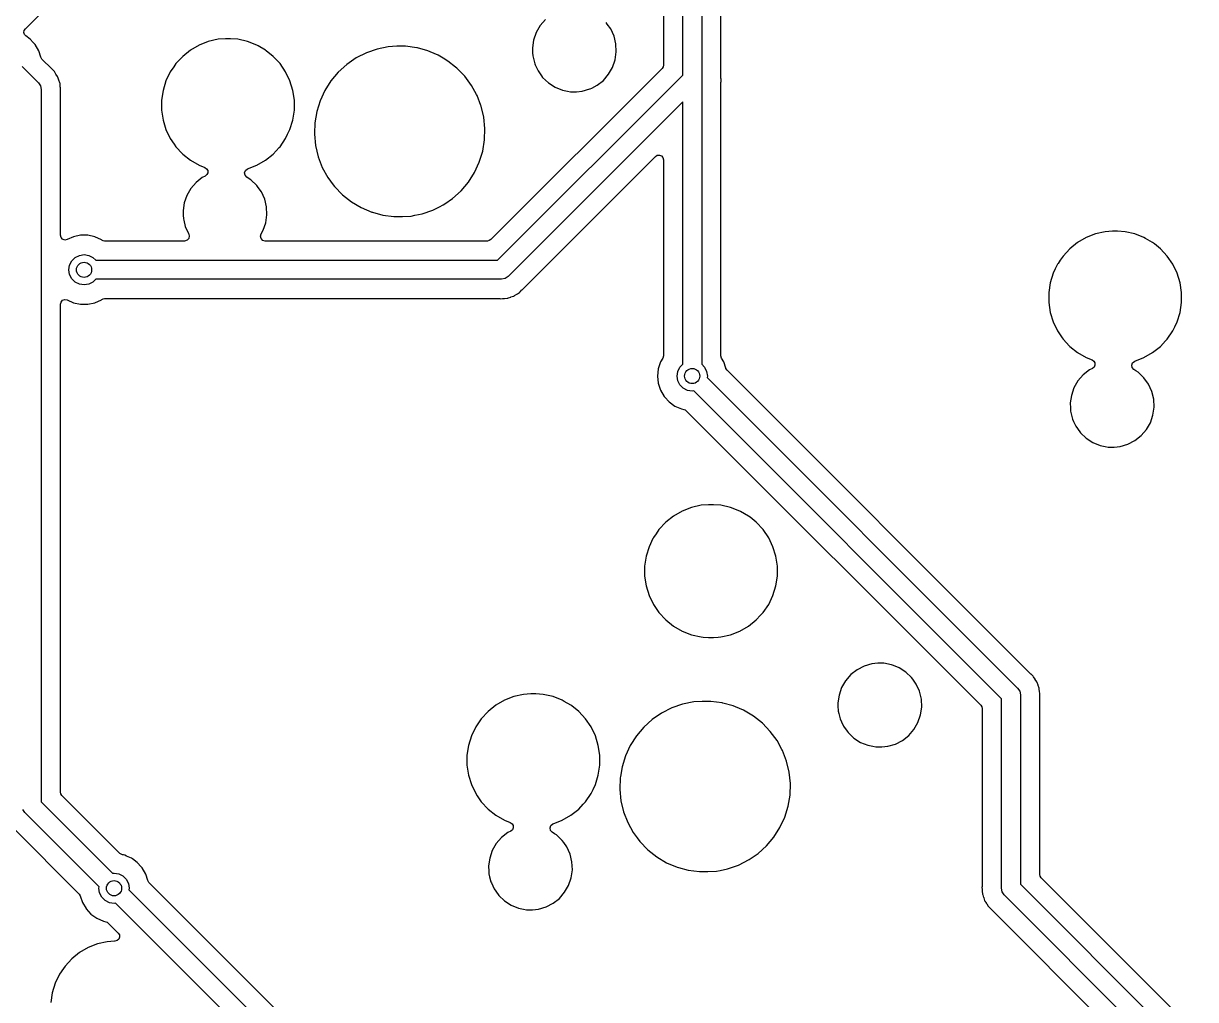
# Model space of a CAD drawing. Extents: x 15 to 269, y -160 to -43.
# Drawn here: x 173.04 to 203.94, y -95.11 to -69.39 of the extents above; entities that cross this region are included whole.
import ezdxf

# ---------------------------------------------------------------- set-up
doc = ezdxf.new("R2010")
doc.units = 0
doc.layers.add('BLACK', color=7, linetype='CONTINUOUS')

msp = doc.modelspace()

# ---------------------------------------------------------------- linework, layer by layer
at = {"layer": 'BLACK', "linetype": 'CONTINUOUS'}
for p, q in [((190.92, -61.44), (190.92, -70.85)), ((190.42, -70.7464), (190.42, -61.5436)), ((191.428, -70.8371), (191.428, -61.5043)), ((189.911, -61.8055), (189.911, -70.4845)), ((173.092, -69.5297), (175.934, -66.687)), ((186.662, -69.4446), (186.557, -69.6268)), ((186.8, -69.2856), (186.662, -69.4446)), ((188.432, -69.4084), (188.399, -69.3618)), ((188.521, -69.5332), (188.432, -69.4084)), ((173.056, -69.6271), (173.063, -69.5744)), ((173.071, -69.6779), (173.056, -69.6271)), ((173.063, -69.5744), (173.092, -69.5297)), ((173.106, -69.7177), (173.071, -69.6779)), ((173.221, -69.8011), (173.106, -69.7177)), ((173.302, -69.8906), (173.221, -69.8011)), ((178.171, -69.8056), (177.915, -69.864)), ((178.367, -69.7909), (178.171, -69.8056)), ((178.498, -69.7909), (178.367, -69.7909)), ((178.367, -69.7909), (178.367, -69.7909)), ((178.694, -69.8056), (178.498, -69.7909)), ((178.498, -69.7909), (178.498, -69.7909)), ((178.95, -69.864), (178.694, -69.8056)), ((186.557, -69.6268), (186.488, -69.8255)), ((188.609, -69.7245), (188.521, -69.5332)), ((188.521, -69.5332), (188.521, -69.5332)), ((188.521, -69.5332), (188.521, -69.5332)), ((188.658, -69.9289), (188.609, -69.7245)), ((173.349, -69.9431), (173.302, -69.8906)), ((173.445, -70.1084), (173.349, -69.9431)), ((173.5, -70.2777), (173.445, -70.1084)), ((177.444, -70.0911), (177.239, -70.2546)), ((177.671, -69.9599), (177.444, -70.0911)), ((177.915, -69.864), (177.671, -69.9599)), ((179.194, -69.9599), (178.95, -69.864)), ((179.225, -69.9777), (179.194, -69.9599)), ((179.194, -69.9599), (179.194, -69.9599)), ((179.194, -69.9599), (179.194, -69.9599)), ((179.421, -70.0911), (179.225, -69.9777)), ((179.443, -70.1084), (179.421, -70.0911)), ((179.627, -70.2546), (179.443, -70.1084)), ((182.365, -70.0638), (182.081, -70.1624)), ((182.659, -70.0039), (182.365, -70.0638)), ((182.884, -69.9889), (182.659, -70.0039)), ((183.109, -69.9889), (182.884, -69.9889)), ((182.884, -69.9889), (182.884, -69.9889)), ((183.407, -70.0289), (183.109, -69.9889)), ((183.425, -70.0337), (183.407, -70.0289)), ((183.407, -70.0289), (183.407, -70.0289)), ((183.407, -70.0289), (183.407, -70.0289)), ((183.697, -70.1083), (183.425, -70.0337)), ((183.763, -70.1362), (183.697, -70.1083)), ((186.459, -70.0289), (186.458, -70.0337)), ((186.458, -70.0337), (186.464, -70.1583)), ((186.488, -69.8255), (186.459, -70.0289)), ((188.668, -70.139), (188.658, -69.9289)), ((173.53, -70.3271), (173.5, -70.2777)), ((173.786, -70.5835), (173.53, -70.3271)), ((177.239, -70.2546), (177.06, -70.447)), ((179.805, -70.447), (179.627, -70.2546)), ((179.627, -70.2546), (179.627, -70.2546)), ((179.627, -70.2546), (179.627, -70.2546)), ((181.813, -70.2979), (181.565, -70.4679)), ((182.081, -70.1624), (181.813, -70.2979)), ((183.974, -70.2256), (183.763, -70.1362)), ((184.103, -70.3021), (183.974, -70.2256)), ((184.232, -70.3788), (184.103, -70.3021)), ((184.431, -70.5358), (184.232, -70.3788)), ((186.464, -70.1583), (186.468, -70.2438)), ((186.468, -70.2438), (186.477, -70.28)), ((186.477, -70.28), (186.518, -70.4483)), ((188.569, -70.546), (188.638, -70.3472)), ((188.638, -70.3472), (188.668, -70.139)), ((173.004, -70.5201), (173.436, -70.9522)), ((173.789, -70.586), (173.786, -70.5835)), ((173.845, -70.6389), (173.789, -70.586)), ((173.857, -70.6543), (173.845, -70.6389)), ((173.898, -70.7198), (173.857, -70.6543)), ((173.9, -70.7229), (173.898, -70.7198)), ((173.942, -70.7872), (173.9, -70.7229)), ((176.912, -70.6637), (176.798, -70.9001)), ((177.002, -70.5319), (176.912, -70.6637)), ((177.06, -70.447), (177.002, -70.5319)), ((179.953, -70.6637), (179.805, -70.447)), ((179.805, -70.447), (179.805, -70.447)), ((179.805, -70.447), (179.805, -70.447)), ((180.067, -70.9001), (179.953, -70.6637)), ((181.342, -70.6695), (181.148, -70.899)), ((181.565, -70.4679), (181.342, -70.6695)), ((184.468, -70.565), (184.431, -70.5358)), ((184.677, -70.781), (184.468, -70.565)), ((189.875, -70.5721), (185.362, -75.0852)), ((185.536, -75.63), (190.42, -70.7464)), ((186.518, -70.4483), (186.533, -70.4823)), ((186.533, -70.4823), (186.605, -70.6396)), ((186.605, -70.6396), (186.696, -70.7674)), ((188.327, -70.8871), (188.464, -70.7282)), ((188.464, -70.7282), (188.569, -70.546)), ((189.902, -70.5319), (189.875, -70.5721)), ((189.911, -70.4845), (189.902, -70.5319)), ((173.436, -70.9522), (173.49, -71.0333)), ((173.49, -71.0333), (173.509, -71.129)), ((173.951, -70.8051), (173.942, -70.7872)), ((173.951, -70.8062), (173.951, -70.8051)), ((173.975, -70.8783), (173.951, -70.8062)), ((173.951, -70.8062), (173.951, -70.8062)), ((173.976, -70.8815), (173.975, -70.8783)), ((174.002, -70.9529), (173.976, -70.8815)), ((174.002, -70.954), (174.002, -70.9529)), ((174.002, -70.9529), (174.002, -70.9529)), ((174.007, -70.9734), (174.002, -70.954)), ((174.007, -70.9745), (174.007, -70.9734)), ((174.013, -71.0501), (174.007, -70.9745)), ((174.014, -71.0536), (174.013, -71.0501)), ((174.017, -71.0848), (174.014, -71.0536)), ((176.798, -70.9001), (176.721, -71.1508)), ((180.144, -71.1508), (180.067, -70.9001)), ((181.148, -70.899), (180.986, -71.1523)), ((184.855, -71.0229), (184.677, -70.781)), ((184.983, -71.257), (184.855, -71.0229)), ((186.696, -70.7674), (186.727, -70.8109)), ((186.727, -70.8109), (186.879, -70.9561)), ((186.879, -70.9561), (186.879, -70.9561)), ((186.879, -70.9561), (186.879, -70.9561)), ((186.879, -70.9561), (187.056, -71.0698)), ((188.022, -71.0891), (188.161, -71.0172)), ((188.161, -71.0172), (188.327, -70.8871)), ((190.92, -70.85), (190.92, -78.3713)), ((191.429, -70.8407), (191.428, -70.8371)), ((191.428, -70.9402), (191.431, -70.9177)), ((191.428, -71.7576), (191.428, -70.9402)), ((191.431, -70.9166), (191.429, -70.8407)), ((191.431, -70.9177), (191.431, -70.9166)), ((191.431, -70.9166), (191.431, -70.9166)), ((173.509, -71.129), (173.509, -71.129)), ((173.509, -71.129), (173.509, -73.92)), ((174.017, -71.0904), (174.017, -71.0848)), ((174.017, -71.0848), (174.017, -71.0848)), ((174.018, -71.1012), (174.017, -71.0904)), ((174.017, -71.1933), (174.019, -71.1753)), ((174.017, -74.9717), (174.017, -71.1933)), ((174.022, -71.1512), (174.018, -71.1012)), ((174.019, -71.1753), (174.02, -71.1695)), ((174.02, -71.1695), (174.022, -71.1512)), ((176.721, -71.1508), (176.682, -71.4103)), ((180.183, -71.4103), (180.144, -71.1508)), ((180.986, -71.1523), (180.86, -71.4248)), ((184.999, -71.2864), (184.983, -71.257)), ((185.101, -71.5506), (184.999, -71.2864)), ((187.056, -71.0698), (187.056, -71.0698)), ((187.056, -71.0698), (187.251, -71.148)), ((187.251, -71.148), (187.38, -71.1728)), ((187.38, -71.1728), (187.458, -71.1878)), ((187.458, -71.1878), (187.458, -71.1878)), ((187.458, -71.1878), (187.616, -71.1878)), ((187.616, -71.1878), (187.772, -71.1728)), ((187.616, -71.1878), (187.616, -71.1878)), ((187.772, -71.1728), (187.974, -71.1135)), ((187.974, -71.1135), (187.979, -71.1111)), ((187.979, -71.1111), (188.022, -71.0891)), ((176.682, -71.4103), (176.682, -71.6726)), ((176.682, -71.6726), (176.721, -71.9321)), ((180.144, -71.9321), (180.183, -71.6726)), ((180.183, -71.6726), (180.183, -71.4103)), ((180.86, -71.4248), (180.771, -71.7118)), ((185.107, -71.5668), (185.101, -71.5506)), ((185.177, -71.8591), (185.107, -71.5668)), ((190.42, -71.4536), (185.817, -76.0568)), ((190.42, -78.3713), (190.42, -71.4536)), ((176.721, -71.9321), (176.798, -72.1828)), ((180.067, -72.1828), (180.144, -71.9321)), ((180.771, -71.7118), (180.721, -72.0081)), ((185.207, -72.1581), (185.177, -71.8591)), ((191.428, -76.7433), (191.428, -71.7576)), ((176.798, -72.1828), (176.912, -72.4191)), ((180.006, -72.3085), (180.067, -72.1828)), ((180.712, -72.2678), (180.711, -72.3085)), ((180.72, -72.0224), (180.712, -72.2678)), ((180.721, -72.0081), (180.72, -72.0224)), ((185.197, -72.4584), (185.207, -72.1581)), ((176.912, -72.4191), (177.012, -72.5654)), ((177.012, -72.5654), (177.06, -72.6359)), ((179.805, -72.6359), (179.953, -72.4191)), ((179.953, -72.4191), (180.006, -72.3085)), ((180.711, -72.3085), (180.741, -72.6074)), ((185.147, -72.7548), (185.197, -72.4584)), ((177.06, -72.6359), (177.237, -72.8261)), ((177.237, -72.8261), (177.239, -72.8282)), ((177.239, -72.8282), (177.444, -72.9918)), ((179.421, -72.9918), (179.627, -72.8282)), ((179.627, -72.8282), (179.782, -72.6611)), ((179.782, -72.6611), (179.805, -72.6359)), ((179.805, -72.6359), (179.805, -72.6359)), ((179.805, -72.6359), (179.805, -72.6359)), ((180.741, -72.6074), (180.811, -72.8997)), ((180.811, -72.8997), (180.919, -73.1801)), ((185.058, -73.0417), (185.147, -72.7548)), ((186.185, -76.4073), (189.7, -72.8929)), ((189.7, -72.8929), (189.749, -72.8626)), ((189.749, -72.8626), (189.807, -72.8581)), ((189.807, -72.8581), (189.86, -72.8802)), ((189.86, -72.8802), (189.898, -72.9242)), ((177.444, -72.9918), (177.671, -73.123)), ((177.671, -73.123), (177.824, -73.1831)), ((177.824, -73.1831), (177.87, -73.2151)), ((177.87, -73.2151), (177.898, -73.2643)), ((178.896, -73.2598), (178.949, -73.2191)), ((178.949, -73.2191), (178.95, -73.2189)), ((178.95, -73.2189), (179.194, -73.123)), ((178.95, -73.2189), (178.95, -73.2189)), ((179.194, -73.123), (179.421, -72.9918)), ((180.919, -73.1801), (181.063, -73.4437)), ((184.932, -73.3143), (185.058, -73.0417)), ((189.898, -72.9242), (189.911, -72.9805)), ((189.911, -72.9805), (189.911, -78.1435)), ((177.757, -73.4494), (177.591, -73.5794)), ((177.836, -73.4088), (177.757, -73.4494)), ((177.879, -73.3723), (177.836, -73.4088)), ((177.901, -73.3205), (177.879, -73.3723)), ((177.898, -73.2643), (177.901, -73.3205)), ((178.871, -73.3224), (178.896, -73.2598)), ((178.883, -73.3886), (178.871, -73.3224)), ((178.927, -73.4389), (178.883, -73.3886)), ((178.991, -73.4794), (178.927, -73.4389)), ((179.039, -73.5105), (178.991, -73.4794)), ((179.191, -73.6556), (179.039, -73.5105)), ((181.063, -73.4437), (181.21, -73.6433)), ((184.77, -73.5676), (184.932, -73.3143)), ((177.454, -73.7384), (177.349, -73.9206)), ((177.591, -73.5794), (177.454, -73.7384)), ((179.231, -73.7121), (179.191, -73.6556)), ((179.313, -73.827), (179.231, -73.7121)), ((179.401, -74.0183), (179.313, -73.827)), ((179.313, -73.827), (179.313, -73.827)), ((179.313, -73.827), (179.313, -73.827)), ((181.21, -73.6433), (181.241, -73.6856)), ((181.241, -73.6856), (181.45, -73.9016)), ((184.353, -73.9986), (184.576, -73.7971)), ((184.576, -73.7971), (184.77, -73.5676)), ((173.509, -73.92), (173.509, -89.9054)), ((177.28, -74.1193), (177.251, -74.3207)), ((177.349, -73.9206), (177.28, -74.1193)), ((179.45, -74.2227), (179.401, -74.0183)), ((181.45, -73.9016), (181.686, -74.0878)), ((181.686, -74.0878), (181.945, -74.2409)), ((184.105, -74.1687), (184.148, -74.1397)), ((184.148, -74.1397), (184.353, -73.9986)), ((177.251, -74.3207), (177.25, -74.3275)), ((177.25, -74.3275), (177.255, -74.4373)), ((177.255, -74.4373), (177.26, -74.5377)), ((179.43, -74.641), (179.46, -74.4328)), ((179.46, -74.4328), (179.45, -74.2227)), ((181.945, -74.2409), (182.221, -74.3582)), ((182.221, -74.3582), (182.221, -74.3582)), ((182.221, -74.3582), (182.221, -74.3583)), ((182.221, -74.3583), (182.246, -74.3651)), ((182.246, -74.3651), (182.511, -74.4376)), ((182.511, -74.4376), (182.809, -74.4777)), ((183.259, -74.4626), (183.357, -74.4426)), ((183.357, -74.4426), (183.553, -74.4028)), ((183.553, -74.4028), (183.837, -74.3042)), ((183.837, -74.3042), (184.01, -74.2169)), ((184.01, -74.2169), (184.105, -74.1687)), ((177.26, -74.5377), (177.269, -74.5755)), ((177.269, -74.5755), (177.309, -74.7421)), ((177.309, -74.7421), (177.392, -74.9226)), ((179.361, -74.8398), (179.43, -74.641)), ((182.809, -74.4777), (183.034, -74.4777)), ((183.034, -74.4777), (183.259, -74.4626)), ((183.034, -74.4777), (183.034, -74.4777)), ((174.033, -75.0309), (174.017, -74.9717)), ((174.074, -75.0757), (174.033, -75.0309)), ((174.358, -75.0112), (174.192, -75.085)), ((174.545, -74.9715), (174.358, -75.0112)), ((174.735, -74.9715), (174.545, -74.9715)), ((174.545, -74.9715), (174.545, -74.9715)), ((174.922, -75.0112), (174.735, -74.9715)), ((174.735, -74.9715), (174.735, -74.9715)), ((175.097, -75.0889), (174.922, -75.0112)), ((177.4, -75.0543), (177.355, -75.1034)), ((177.392, -74.9226), (177.402, -74.9442)), ((177.402, -74.9442), (177.398, -74.9457)), ((177.398, -74.9457), (177.414, -74.9887)), ((177.414, -74.9887), (177.4, -75.0543)), ((179.29, -74.9975), (179.306, -74.9355)), ((179.306, -75.0595), (179.29, -74.9975)), ((179.306, -74.9355), (179.361, -74.8398)), ((179.352, -75.1049), (179.306, -75.0595)), ((179.361, -74.8398), (179.361, -74.8398)), ((179.361, -74.8398), (179.361, -74.8398)), ((201.055, -75.0305), (200.828, -75.1617)), ((201.299, -74.9347), (201.055, -75.0305)), ((201.555, -74.8763), (201.299, -74.9347)), ((201.751, -74.8616), (201.555, -74.8763)), ((201.882, -74.8616), (201.751, -74.8616)), ((201.751, -74.8616), (201.751, -74.8616)), ((202.078, -74.8763), (201.882, -74.8616)), ((201.882, -74.8616), (201.882, -74.8616)), ((202.334, -74.9347), (202.078, -74.8763)), ((202.578, -75.0305), (202.334, -74.9347)), ((202.614, -75.0515), (202.578, -75.0305)), ((202.578, -75.0305), (202.578, -75.0305)), ((202.578, -75.0305), (202.578, -75.0305)), ((202.805, -75.1617), (202.614, -75.0515)), ((174.132, -75.0954), (174.074, -75.0757)), ((174.192, -75.085), (174.132, -75.0954)), ((175.109, -75.0978), (175.097, -75.0889)), ((175.144, -75.1154), (175.109, -75.0978)), ((175.182, -75.1215), (175.144, -75.1154)), ((177.29, -75.1215), (175.182, -75.1215)), ((177.355, -75.1034), (177.29, -75.1215)), ((179.414, -75.1215), (179.352, -75.1049)), ((185.274, -75.1215), (179.414, -75.1215)), ((185.322, -75.1121), (185.274, -75.1215)), ((185.362, -75.0852), (185.322, -75.1121)), ((200.622, -75.3253), (200.444, -75.5176)), ((200.828, -75.1617), (200.622, -75.3253)), ((202.851, -75.1986), (202.805, -75.1617)), ((203.01, -75.3253), (202.851, -75.1986)), ((203.189, -75.5176), (203.01, -75.3253)), ((203.01, -75.3253), (203.01, -75.3253)), ((203.01, -75.3253), (203.01, -75.3253)), ((174.26, -75.7564), (174.316, -75.6449)), ((174.316, -75.6449), (174.405, -75.5564)), ((174.405, -75.5564), (174.516, -75.4996)), ((174.516, -75.4996), (174.64, -75.48)), ((174.64, -75.48), (174.764, -75.4996)), ((174.764, -75.4996), (174.875, -75.5564)), ((174.875, -75.5564), (174.949, -75.63)), ((174.949, -75.63), (185.536, -75.63)), ((200.368, -75.6296), (200.313, -75.7102)), ((200.444, -75.5176), (200.368, -75.6296)), ((203.337, -75.7344), (203.189, -75.5176)), ((203.189, -75.5176), (203.189, -75.5176)), ((203.189, -75.5176), (203.189, -75.5176)), ((174.24, -75.88), (174.26, -75.7564)), ((174.26, -76.0036), (174.24, -75.88)), ((200.182, -75.9708), (200.105, -76.2215)), ((200.24, -75.8512), (200.182, -75.9708)), ((200.296, -75.7344), (200.24, -75.8512)), ((200.313, -75.7102), (200.296, -75.7344)), ((203.45, -75.9708), (203.337, -75.7344)), ((203.528, -76.2215), (203.45, -75.9708)), ((174.316, -76.1151), (174.26, -76.0036)), ((174.405, -76.2036), (174.316, -76.1151)), ((174.516, -76.2604), (174.405, -76.2036)), ((174.64, -76.28), (174.516, -76.2604)), ((174.764, -76.2604), (174.64, -76.28)), ((174.875, -76.2036), (174.764, -76.2604)), ((174.949, -76.13), (174.875, -76.2036)), ((185.64, -76.13), (174.949, -76.13)), ((185.736, -76.111), (185.64, -76.13)), ((185.817, -76.0568), (185.736, -76.111)), ((200.105, -76.2215), (200.066, -76.4809)), ((203.567, -76.4809), (203.528, -76.2215)), ((185.816, -76.6231), (185.887, -76.5971)), ((185.887, -76.5971), (185.891, -76.596)), ((185.891, -76.596), (185.963, -76.5721)), ((185.963, -76.5721), (185.964, -76.5717)), ((185.963, -76.5721), (185.963, -76.5721)), ((185.964, -76.5717), (185.982, -76.5631)), ((185.982, -76.5631), (185.989, -76.5586)), ((185.989, -76.5586), (186.046, -76.5208)), ((186.046, -76.5208), (186.049, -76.5188)), ((186.049, -76.5188), (186.062, -76.5107)), ((186.062, -76.5107), (186.114, -76.479)), ((186.114, -76.479), (186.115, -76.4784)), ((186.114, -76.479), (186.114, -76.479)), ((186.115, -76.4784), (186.13, -76.4659)), ((186.13, -76.4659), (186.131, -76.465)), ((186.131, -76.465), (186.183, -76.4098)), ((186.131, -76.465), (186.131, -76.465)), ((186.183, -76.4098), (186.185, -76.4073)), ((200.066, -76.4809), (200.066, -76.7433)), ((203.567, -76.7433), (203.567, -76.4809)), ((174.017, -76.7883), (174.033, -76.7291)), ((174.017, -83.9521), (174.017, -76.7883)), ((174.033, -76.7291), (174.074, -76.6843)), ((174.074, -76.6843), (174.132, -76.6646)), ((174.132, -76.6646), (174.192, -76.675)), ((174.192, -76.675), (174.358, -76.7488)), ((174.358, -76.7488), (174.545, -76.7885)), ((174.545, -76.7885), (174.545, -76.7885)), ((174.545, -76.7885), (174.735, -76.7885)), ((174.735, -76.7885), (174.922, -76.7488)), ((174.735, -76.7885), (174.735, -76.7885)), ((174.922, -76.7488), (175.097, -76.6711)), ((174.922, -76.7488), (174.922, -76.7488)), ((174.922, -76.7488), (174.922, -76.7488)), ((175.097, -76.6711), (175.106, -76.6646)), ((175.106, -76.6646), (175.109, -76.6622)), ((175.109, -76.6622), (175.144, -76.6446)), ((175.144, -76.6446), (175.182, -76.6385)), ((175.182, -76.6385), (185.576, -76.6385)), ((185.576, -76.6385), (185.594, -76.6398)), ((185.594, -76.6398), (185.597, -76.6403)), ((185.597, -76.6403), (185.618, -76.6433)), ((185.618, -76.6433), (185.668, -76.639)), ((185.668, -76.639), (185.679, -76.6385)), ((185.679, -76.6385), (185.684, -76.6385)), ((185.684, -76.6385), (185.715, -76.6349)), ((185.684, -76.6385), (185.684, -76.6385)), ((185.715, -76.6349), (185.719, -76.6345)), ((185.719, -76.6345), (185.794, -76.6279)), ((185.794, -76.6279), (185.796, -76.6278)), ((185.794, -76.6279), (185.794, -76.6279)), ((185.796, -76.6278), (185.815, -76.6235)), ((185.815, -76.6235), (185.816, -76.6231)), ((185.816, -76.6231), (185.816, -76.6231)), ((191.428, -78.1435), (191.428, -76.7433)), ((200.066, -76.7433), (200.105, -77.0027)), ((203.528, -77.0027), (203.567, -76.7433)), ((200.105, -77.0027), (200.182, -77.2534)), ((203.45, -77.2534), (203.528, -77.0027)), ((200.182, -77.2534), (200.296, -77.4898)), ((200.296, -77.4898), (200.418, -77.6691)), ((203.189, -77.7066), (203.337, -77.4898)), ((203.337, -77.4898), (203.39, -77.3791)), ((203.39, -77.3791), (203.45, -77.2534)), ((200.418, -77.6691), (200.444, -77.7066)), ((200.444, -77.7066), (200.615, -77.8908)), ((203.01, -77.8989), (203.149, -77.7494)), ((203.149, -77.7494), (203.189, -77.7066)), ((203.189, -77.7066), (203.189, -77.7066)), ((203.189, -77.7066), (203.189, -77.7066)), ((189.911, -78.1435), (189.895, -78.2055)), ((191.445, -78.2055), (191.428, -78.1435)), ((200.615, -77.8908), (200.622, -77.8989)), ((200.622, -77.8989), (200.828, -78.0625)), ((200.828, -78.0625), (201.055, -78.1937)), ((202.578, -78.1937), (202.805, -78.0625)), ((202.805, -78.0625), (203.01, -77.8989)), ((189.835, -78.3084), (189.776, -78.4901)), ((189.895, -78.2055), (189.835, -78.3084)), ((190.29, -78.5564), (190.346, -78.4449)), ((190.346, -78.4449), (190.42, -78.3713)), ((190.92, -78.3713), (190.994, -78.4449)), ((190.994, -78.4449), (191.05, -78.5564)), ((191.505, -78.3084), (191.445, -78.2055)), ((191.557, -78.469), (191.505, -78.3084)), ((191.56, -78.4777), (191.557, -78.469)), ((201.055, -78.1937), (201.208, -78.2538)), ((201.208, -78.2538), (201.254, -78.2857)), ((201.262, -78.4429), (201.219, -78.4794)), ((201.254, -78.2857), (201.282, -78.3349)), ((201.285, -78.3912), (201.262, -78.4429)), ((201.282, -78.3349), (201.285, -78.3912)), ((202.255, -78.393), (202.279, -78.3304)), ((202.267, -78.4592), (202.255, -78.393)), ((202.311, -78.5095), (202.267, -78.4592)), ((202.279, -78.3304), (202.333, -78.2898)), ((202.333, -78.2898), (202.334, -78.2895)), ((202.334, -78.2895), (202.578, -78.1937)), ((202.334, -78.2895), (202.334, -78.2895)), ((189.776, -78.4901), (189.756, -78.68)), ((189.756, -78.68), (189.776, -78.8699)), ((190.27, -78.68), (190.29, -78.5564)), ((190.29, -78.8036), (190.27, -78.68)), ((191.05, -78.5564), (191.07, -78.68)), ((191.07, -78.68), (191.064, -78.7201)), ((191.064, -78.7201), (199.247, -86.9032)), ((191.59, -78.5271), (191.56, -78.4777)), ((199.597, -86.5346), (191.59, -78.5271)), ((200.975, -78.6501), (200.838, -78.8091)), ((201.141, -78.5201), (200.975, -78.6501)), ((201.219, -78.4794), (201.141, -78.5201)), ((202.361, -78.5415), (202.311, -78.5095)), ((202.423, -78.5811), (202.361, -78.5415)), ((202.575, -78.7263), (202.423, -78.5811)), ((202.697, -78.8976), (202.575, -78.7263)), ((202.575, -78.7263), (202.575, -78.7263)), ((189.776, -78.8699), (189.835, -79.0516)), ((189.835, -79.0516), (189.931, -79.2169)), ((190.346, -78.9151), (190.29, -78.8036)), ((190.435, -79.0036), (190.346, -78.9151)), ((190.546, -79.0604), (190.435, -79.0036)), ((190.67, -79.08), (190.546, -79.0604)), ((190.71, -79.0736), (190.67, -79.08)), ((198.82, -87.1836), (190.71, -79.0736)), ((200.732, -78.9912), (200.664, -79.19)), ((200.838, -78.8091), (200.732, -78.9912)), ((202.784, -79.089), (202.697, -78.8976)), ((202.697, -78.8976), (202.697, -78.8976)), ((202.697, -78.8976), (202.697, -78.8976)), ((202.834, -79.2934), (202.784, -79.089)), ((189.931, -79.2169), (189.951, -79.2393)), ((189.951, -79.2393), (190.059, -79.3589)), ((190.059, -79.3589), (190.213, -79.4711)), ((200.635, -79.3893), (200.634, -79.3982)), ((200.634, -79.3982), (200.639, -79.5142)), ((200.664, -79.19), (200.635, -79.3893)), ((202.844, -79.5035), (202.834, -79.2934)), ((190.213, -79.4711), (190.388, -79.5488)), ((190.388, -79.5488), (190.451, -79.5623)), ((190.451, -79.5623), (190.485, -79.5746)), ((190.485, -79.5746), (190.513, -79.5959)), ((190.513, -79.5959), (198.275, -87.3579)), ((200.639, -79.5142), (200.644, -79.6083)), ((200.644, -79.6083), (200.653, -79.645)), ((200.653, -79.645), (200.693, -79.8127)), ((202.814, -79.7117), (202.844, -79.5035)), ((200.693, -79.8127), (200.724, -79.8791)), ((200.724, -79.8791), (200.781, -80.004)), ((200.781, -80.004), (200.883, -80.1482)), ((202.64, -80.0926), (202.745, -79.9105)), ((202.745, -79.9105), (202.814, -79.7117)), ((200.883, -80.1482), (200.903, -80.1754)), ((200.903, -80.1754), (201.055, -80.3205)), ((201.055, -80.3205), (201.055, -80.3205)), ((201.055, -80.3205), (201.055, -80.3205)), ((201.055, -80.3205), (201.232, -80.4343)), ((202.337, -80.3816), (202.502, -80.2516)), ((202.502, -80.2516), (202.64, -80.0926)), ((201.232, -80.4343), (201.232, -80.4343)), ((201.232, -80.4343), (201.427, -80.5124)), ((201.427, -80.5124), (201.556, -80.5373)), ((201.556, -80.5373), (201.634, -80.5522)), ((201.634, -80.5522), (201.634, -80.5522)), ((201.634, -80.5522), (201.791, -80.5522)), ((201.791, -80.5522), (201.948, -80.5373)), ((201.791, -80.5522), (201.791, -80.5522)), ((201.948, -80.5373), (202.15, -80.478)), ((202.15, -80.478), (202.337, -80.3816)), ((190.648, -82.1435), (190.403, -82.2394)), ((190.903, -82.0852), (190.648, -82.1435)), ((191.1, -82.0705), (190.903, -82.0852)), ((191.231, -82.0705), (191.1, -82.0705)), ((191.1, -82.0705), (191.1, -82.0705)), ((191.427, -82.0852), (191.231, -82.0705)), ((191.231, -82.0705), (191.231, -82.0705)), ((191.682, -82.1435), (191.427, -82.0852)), ((191.927, -82.2394), (191.682, -82.1435)), ((190.176, -82.3706), (189.971, -82.5342)), ((190.403, -82.2394), (190.176, -82.3706)), ((191.941, -82.2476), (191.927, -82.2394)), ((191.927, -82.2394), (191.927, -82.2394)), ((191.927, -82.2394), (191.927, -82.2394)), ((192.154, -82.3706), (191.941, -82.2476)), ((192.194, -82.4029), (192.154, -82.3706)), ((192.359, -82.5342), (192.194, -82.4029)), ((189.793, -82.7265), (189.717, -82.8377)), ((189.971, -82.5342), (189.793, -82.7265)), ((192.537, -82.7265), (192.359, -82.5342)), ((192.359, -82.5342), (192.359, -82.5342)), ((192.359, -82.5342), (192.359, -82.5342)), ((192.685, -82.9433), (192.537, -82.7265)), ((192.537, -82.7265), (192.537, -82.7265)), ((192.537, -82.7265), (192.537, -82.7265)), ((189.635, -82.964), (189.531, -83.1796)), ((189.645, -82.9433), (189.635, -82.964)), ((189.65, -82.9355), (189.645, -82.9433)), ((189.717, -82.8377), (189.65, -82.9355)), ((192.799, -83.1796), (192.685, -82.9433)), ((189.531, -83.1796), (189.454, -83.4303)), ((192.876, -83.4303), (192.799, -83.1796)), ((189.454, -83.4303), (189.415, -83.6898)), ((189.415, -83.6898), (189.415, -83.9521)), ((192.916, -83.6898), (192.876, -83.4303)), ((192.916, -83.9521), (192.916, -83.6898)), ((174.017, -88.9378), (174.017, -83.9521)), ((189.415, -83.9521), (189.454, -84.2116)), ((192.876, -84.2116), (192.916, -83.9521)), ((189.454, -84.2116), (189.531, -84.4623)), ((192.799, -84.4623), (192.876, -84.2116)), ((189.531, -84.4623), (189.645, -84.6987)), ((192.685, -84.6987), (192.799, -84.4623)), ((189.645, -84.6987), (189.756, -84.8618)), ((189.756, -84.8618), (189.793, -84.9154)), ((189.793, -84.9154), (189.971, -85.1078)), ((192.473, -84.985), (192.537, -84.9154)), ((192.537, -84.9154), (192.685, -84.6987)), ((192.537, -84.9154), (192.537, -84.9154)), ((192.537, -84.9154), (192.537, -84.9154)), ((189.971, -85.1078), (189.971, -85.1078)), ((189.971, -85.1078), (190.176, -85.2713)), ((192.154, -85.2713), (192.359, -85.1078)), ((192.359, -85.1078), (192.473, -84.985)), ((190.176, -85.2713), (190.403, -85.4025)), ((190.403, -85.4025), (190.648, -85.4984)), ((190.648, -85.4984), (190.903, -85.5568)), ((190.903, -85.5568), (190.959, -85.561)), ((190.959, -85.561), (191.1, -85.5715)), ((191.1, -85.5715), (191.1, -85.5715)), ((191.1, -85.5715), (191.231, -85.5715)), ((191.231, -85.5715), (191.353, -85.5623)), ((191.231, -85.5715), (191.231, -85.5715)), ((191.353, -85.5623), (191.427, -85.5568)), ((191.427, -85.5568), (191.682, -85.4984)), ((191.682, -85.4984), (191.927, -85.4025)), ((191.927, -85.4025), (192.154, -85.2713)), ((195.016, -86.4208), (194.85, -86.5508)), ((195.203, -86.3244), (195.016, -86.4208)), ((195.405, -86.2651), (195.203, -86.3244)), ((195.48, -86.2579), (195.405, -86.2651)), ((195.561, -86.2502), (195.48, -86.2579)), ((195.719, -86.2502), (195.561, -86.2502)), ((195.926, -86.29), (195.719, -86.2502)), ((195.719, -86.2502), (195.719, -86.2502)), ((195.975, -86.3095), (195.926, -86.29)), ((195.926, -86.29), (195.926, -86.29)), ((195.926, -86.29), (195.926, -86.29)), ((196.121, -86.3681), (195.975, -86.3095)), ((196.298, -86.4819), (196.121, -86.3681)), ((196.45, -86.627), (196.298, -86.4819)), ((196.298, -86.4819), (196.298, -86.4819)), ((196.298, -86.4819), (196.298, -86.4819)), ((194.713, -86.7098), (194.608, -86.8919)), ((194.85, -86.5508), (194.713, -86.7098)), ((196.483, -86.6736), (196.45, -86.627)), ((196.572, -86.7983), (196.483, -86.6736)), ((196.659, -86.9897), (196.572, -86.7983)), ((196.572, -86.7983), (196.572, -86.7983)), ((196.572, -86.7983), (196.572, -86.7983)), ((199.6, -86.5371), (199.597, -86.5346)), ((199.656, -86.5899), (199.6, -86.5371)), ((199.668, -86.6053), (199.656, -86.5899)), ((199.709, -86.6709), (199.668, -86.6053)), ((199.711, -86.6739), (199.709, -86.6709)), ((199.753, -86.7382), (199.711, -86.6739)), ((199.762, -86.7561), (199.753, -86.7382)), ((199.762, -86.7573), (199.762, -86.7561)), ((199.786, -86.8293), (199.762, -86.7573)), ((199.762, -86.7573), (199.762, -86.7573)), ((186.222, -87.0708), (185.966, -87.1292)), ((186.418, -87.0561), (186.222, -87.0708)), ((186.549, -87.0561), (186.418, -87.0561)), ((186.418, -87.0561), (186.418, -87.0561)), ((186.745, -87.0708), (186.549, -87.0561)), ((186.549, -87.0561), (186.549, -87.0561)), ((187.001, -87.1292), (186.745, -87.0708)), ((194.539, -87.0907), (194.509, -87.2941)), ((194.608, -86.8919), (194.539, -87.0907)), ((196.709, -87.1941), (196.659, -86.9897)), ((199.247, -86.9032), (199.301, -86.9843)), ((199.301, -86.9843), (199.32, -87.08)), ((199.32, -87.08), (199.32, -92.0764)), ((199.787, -86.8326), (199.786, -86.8293)), ((199.813, -86.9039), (199.787, -86.8326)), ((199.813, -86.905), (199.813, -86.9039)), ((199.813, -86.9039), (199.813, -86.9039)), ((199.818, -86.9244), (199.813, -86.905)), ((199.818, -86.9256), (199.818, -86.9244)), ((199.824, -87.0012), (199.818, -86.9256)), ((199.825, -87.0046), (199.824, -87.0012)), ((199.828, -87.0358), (199.825, -87.0046)), ((199.828, -87.0415), (199.828, -87.0358)), ((199.828, -87.0358), (199.828, -87.0358)), ((199.829, -87.0523), (199.828, -87.0415)), ((199.833, -87.1022), (199.829, -87.0523)), ((199.83, -87.1263), (199.831, -87.1194)), ((199.831, -87.1194), (199.833, -87.1022)), ((185.495, -87.3562), (185.289, -87.5198)), ((185.722, -87.225), (185.495, -87.3562)), ((185.966, -87.1292), (185.722, -87.225)), ((187.245, -87.225), (187.001, -87.1292)), ((187.295, -87.2541), (187.245, -87.225)), ((187.245, -87.225), (187.245, -87.225)), ((187.245, -87.225), (187.245, -87.225)), ((187.472, -87.3562), (187.295, -87.2541)), ((187.496, -87.3751), (187.472, -87.3562)), ((187.677, -87.5198), (187.496, -87.3751)), ((190.132, -87.4275), (189.864, -87.563)), ((190.416, -87.329), (190.132, -87.4275)), ((190.71, -87.2691), (190.416, -87.329)), ((190.935, -87.2541), (190.71, -87.2691)), ((191.16, -87.2541), (190.935, -87.2541)), ((190.935, -87.2541), (190.935, -87.2541)), ((191.458, -87.2941), (191.16, -87.2541)), ((191.475, -87.2989), (191.458, -87.2941)), ((191.458, -87.2941), (191.458, -87.2941)), ((191.458, -87.2941), (191.458, -87.2941)), ((191.748, -87.3735), (191.475, -87.2989)), ((191.815, -87.4018), (191.748, -87.3735)), ((192.024, -87.4908), (191.815, -87.4018)), ((194.509, -87.2941), (194.509, -87.2989)), ((194.509, -87.2989), (194.512, -87.3698)), ((194.512, -87.3698), (194.519, -87.509)), ((196.689, -87.6124), (196.719, -87.4042)), ((196.719, -87.4042), (196.709, -87.1941)), ((198.275, -87.3579), (198.302, -87.3981)), ((198.302, -87.3981), (198.311, -87.4455)), ((198.82, -92.18), (198.82, -87.1836)), ((199.828, -87.1443), (199.83, -87.1263)), ((199.828, -89.0228), (199.828, -87.1443)), ((185.111, -87.7121), (185.035, -87.8237)), ((185.289, -87.5198), (185.111, -87.7121)), ((187.856, -87.7121), (187.677, -87.5198)), ((187.677, -87.5198), (187.677, -87.5198)), ((187.677, -87.5198), (187.677, -87.5198)), ((188.004, -87.9289), (187.856, -87.7121)), ((187.856, -87.7121), (187.856, -87.7121)), ((187.856, -87.7121), (187.856, -87.7121)), ((189.616, -87.7331), (189.393, -87.9347)), ((189.864, -87.563), (189.616, -87.7331)), ((192.151, -87.5656), (192.024, -87.4908)), ((192.283, -87.6439), (192.151, -87.5656)), ((192.518, -87.8292), (192.283, -87.6439)), ((194.519, -87.509), (194.535, -87.5762)), ((194.535, -87.5762), (194.568, -87.7134)), ((194.568, -87.7134), (194.607, -87.797)), ((196.62, -87.8112), (196.689, -87.6124)), ((198.311, -87.4455), (198.311, -92.1157)), ((184.963, -87.9289), (184.849, -88.1653)), ((185.035, -87.8237), (184.963, -87.9289)), ((188.117, -88.1653), (188.004, -87.9289)), ((189.393, -87.9347), (189.199, -88.1641)), ((192.519, -87.8302), (192.518, -87.8292)), ((192.728, -88.0462), (192.519, -87.8302)), ((192.906, -88.2881), (192.728, -88.0462)), ((194.607, -87.797), (194.656, -87.9048)), ((194.656, -87.9048), (194.755, -88.0439)), ((194.755, -88.0439), (194.778, -88.0761)), ((196.377, -88.1523), (196.515, -87.9933)), ((196.515, -87.9933), (196.62, -87.8112)), ((184.849, -88.1653), (184.772, -88.416)), ((188.195, -88.416), (188.117, -88.1653)), ((189.199, -88.1641), (189.037, -88.4174)), ((193.036, -88.5255), (192.906, -88.2881)), ((194.778, -88.0761), (194.93, -88.2212)), ((194.93, -88.2212), (194.93, -88.2213)), ((194.93, -88.2213), (194.93, -88.2213)), ((194.93, -88.2213), (195.107, -88.335)), ((195.107, -88.335), (195.107, -88.335)), ((195.107, -88.335), (195.302, -88.4131)), ((196.025, -88.3787), (196.212, -88.2823)), ((196.212, -88.2823), (196.377, -88.1523)), ((184.772, -88.416), (184.733, -88.6754)), ((188.234, -88.6754), (188.195, -88.416)), ((189.037, -88.4174), (188.911, -88.69)), ((193.05, -88.5516), (193.036, -88.5255)), ((193.131, -88.7604), (193.05, -88.5516)), ((195.302, -88.4131), (195.431, -88.438)), ((195.431, -88.438), (195.509, -88.453)), ((195.509, -88.453), (195.509, -88.453)), ((195.509, -88.453), (195.666, -88.453)), ((195.666, -88.453), (195.823, -88.438)), ((195.666, -88.453), (195.666, -88.453)), ((195.823, -88.438), (196.025, -88.3787)), ((174.017, -89.6434), (174.017, -88.9378)), ((184.733, -88.6754), (184.733, -88.9378)), ((184.733, -88.9378), (184.772, -89.1972)), ((188.195, -89.1972), (188.234, -88.9378)), ((188.234, -88.9378), (188.234, -88.6754)), ((188.822, -88.977), (188.778, -89.2338)), ((188.911, -88.69), (188.822, -88.977)), ((193.158, -88.832), (193.131, -88.7604)), ((193.228, -89.1243), (193.158, -88.832)), ((184.772, -89.1972), (184.849, -89.4479)), ((188.117, -89.4479), (188.195, -89.1972)), ((188.772, -89.2733), (188.762, -89.5694)), ((188.778, -89.2338), (188.772, -89.2733)), ((193.258, -89.4233), (193.228, -89.1243)), ((199.828, -91.8145), (199.828, -89.0228)), ((184.849, -89.4479), (184.963, -89.6843)), ((188.004, -89.6843), (188.057, -89.5736)), ((188.057, -89.5736), (188.117, -89.4479)), ((188.762, -89.5694), (188.762, -89.5736)), ((188.762, -89.5736), (188.792, -89.8726)), ((193.248, -89.7236), (193.258, -89.4233)), ((174.027, -89.6909), (174.017, -89.6434)), ((174.054, -89.7311), (174.027, -89.6909)), ((175.587, -91.2641), (174.054, -89.7311)), ((184.963, -89.6843), (185.002, -89.7411)), ((185.002, -89.7411), (185.111, -89.9011)), ((185.111, -89.9011), (185.289, -90.0934)), ((187.799, -89.9626), (187.856, -89.9011)), ((187.856, -89.9011), (188.004, -89.6843)), ((187.856, -89.9011), (187.856, -89.9011)), ((187.856, -89.9011), (187.856, -89.9011)), ((188.792, -89.8726), (188.861, -90.1649)), ((193.198, -90.0199), (193.248, -89.7236)), ((173.082, -90.1858), (173.028, -90.1046)), ((175.036, -92.1399), (173.082, -90.1858)), ((173.509, -89.9054), (175.39, -91.7863)), ((185.289, -90.0934), (185.289, -90.0934)), ((185.289, -90.0934), (185.495, -90.257)), ((187.472, -90.257), (187.677, -90.0934)), ((187.677, -90.0934), (187.799, -89.9626)), ((188.861, -90.1649), (188.969, -90.4453)), ((193.109, -90.3069), (193.198, -90.0199)), ((185.495, -90.257), (185.722, -90.3882)), ((185.722, -90.3882), (185.875, -90.4483)), ((185.875, -90.4483), (185.921, -90.4803)), ((185.921, -90.4803), (185.949, -90.5294)), ((186.947, -90.5249), (187, -90.4843)), ((187, -90.4843), (187.001, -90.484)), ((187.001, -90.484), (187.245, -90.3882)), ((187.001, -90.484), (187.001, -90.484)), ((187.245, -90.3882), (187.472, -90.257)), ((188.969, -90.4453), (189.114, -90.7088)), ((192.983, -90.5795), (193.109, -90.3069)), ((172.732, -90.5544), (174.51, -92.3329)), ((185.808, -90.7146), (185.642, -90.8446)), ((185.887, -90.6739), (185.808, -90.7146)), ((185.929, -90.6374), (185.887, -90.6739)), ((185.952, -90.5857), (185.929, -90.6374)), ((185.949, -90.5294), (185.952, -90.5857)), ((186.922, -90.5875), (186.947, -90.5249)), ((186.934, -90.6537), (186.922, -90.5875)), ((186.978, -90.7041), (186.934, -90.6537)), ((187.041, -90.7446), (186.978, -90.7041)), ((187.09, -90.7757), (187.041, -90.7446)), ((187.242, -90.9208), (187.09, -90.7757)), ((189.114, -90.7088), (189.217, -90.8484)), ((192.821, -90.8328), (192.983, -90.5795)), ((185.505, -91.0036), (185.399, -91.1857)), ((185.642, -90.8446), (185.505, -91.0036)), ((187.283, -90.9779), (187.242, -90.9208)), ((187.364, -91.0921), (187.283, -90.9779)), ((187.451, -91.2835), (187.364, -91.0921)), ((187.364, -91.0921), (187.364, -91.0921)), ((187.364, -91.0921), (187.364, -91.0921)), ((189.217, -90.8484), (189.292, -90.9507)), ((189.292, -90.9507), (189.501, -91.1667)), ((192.404, -91.2638), (192.627, -91.0622)), ((192.627, -91.0622), (192.821, -90.8328)), ((175.615, -91.2854), (175.587, -91.2641)), ((175.649, -91.2977), (175.615, -91.2854)), ((175.676, -91.3035), (175.649, -91.2977)), ((175.712, -91.3112), (175.676, -91.3035)), ((175.762, -91.3335), (175.712, -91.3112)), ((175.887, -91.3889), (175.762, -91.3335)), ((175.914, -91.4085), (175.887, -91.3889)), ((176.041, -91.5011), (175.914, -91.4085)), ((185.331, -91.3845), (185.301, -91.5876)), ((185.399, -91.1857), (185.331, -91.3845)), ((187.501, -91.4879), (187.451, -91.2835)), ((189.501, -91.1667), (189.737, -91.353)), ((189.737, -91.353), (189.995, -91.5061)), ((192.042, -91.4914), (192.156, -91.4339)), ((192.156, -91.4339), (192.167, -91.4262)), ((192.167, -91.4262), (192.404, -91.2638)), ((176.142, -91.6133), (176.041, -91.5011)), ((176.169, -91.6431), (176.142, -91.6133)), ((176.265, -91.8084), (176.169, -91.6431)), ((185.301, -91.5876), (185.301, -91.5927)), ((185.301, -91.5927), (185.308, -91.7358)), ((185.308, -91.7358), (185.311, -91.8028)), ((187.481, -91.9062), (187.511, -91.698)), ((187.511, -91.698), (187.501, -91.4879)), ((189.995, -91.5061), (190.272, -91.6234)), ((190.272, -91.6234), (190.272, -91.6234)), ((190.272, -91.6234), (190.272, -91.6234)), ((190.272, -91.6234), (190.311, -91.634)), ((190.311, -91.634), (190.562, -91.7028)), ((190.562, -91.7028), (190.86, -91.7429)), ((190.86, -91.7429), (191.085, -91.7429)), ((191.085, -91.7429), (191.31, -91.7278)), ((191.085, -91.7429), (191.085, -91.7429)), ((191.31, -91.7278), (191.408, -91.7078)), ((191.408, -91.7078), (191.604, -91.668)), ((191.604, -91.668), (191.888, -91.5694)), ((191.888, -91.5694), (192.042, -91.4914)), ((175.39, -91.7863), (175.43, -91.78)), ((175.43, -91.78), (175.554, -91.7996)), ((175.554, -91.7996), (175.665, -91.8564)), ((175.665, -91.8564), (175.754, -91.9449)), ((175.754, -91.9449), (175.81, -92.0564)), ((175.81, -92.0564), (175.83, -92.18)), ((176.32, -91.9777), (176.265, -91.8084)), ((176.35, -92.0271), (176.32, -91.9777)), ((185.54, -101.217), (176.35, -92.0271)), ((185.311, -91.8028), (185.328, -91.875)), ((185.328, -91.875), (185.36, -92.0072)), ((185.36, -92.0072), (185.376, -92.0413)), ((185.376, -92.0413), (185.448, -92.1986)), ((187.412, -92.105), (187.481, -91.9062)), ((199.838, -91.8619), (199.828, -91.8145)), ((199.865, -91.9021), (199.838, -91.8619)), ((201.971, -94.0084), (199.865, -91.9021)), ((174.51, -92.3329), (174.54, -92.3823)), ((175.03, -92.18), (175.036, -92.1399)), ((175.05, -92.3036), (175.03, -92.18)), ((175.106, -92.4151), (175.05, -92.3036)), ((175.83, -92.18), (175.824, -92.2201)), ((175.824, -92.2201), (186.537, -102.933)), ((185.448, -92.1986), (185.554, -92.3485)), ((185.554, -92.3485), (185.57, -92.3699)), ((185.57, -92.3699), (185.722, -92.5151)), ((187.169, -92.4461), (187.307, -92.2871)), ((187.307, -92.2871), (187.412, -92.105)), ((198.31, -92.1337), (198.307, -92.1578)), ((198.307, -92.1578), (198.311, -92.2077)), ((198.311, -92.1157), (198.31, -92.1337)), ((198.311, -92.2077), (198.311, -92.2185)), ((198.311, -92.2185), (198.311, -92.2242)), ((198.311, -92.2242), (198.315, -92.2553)), ((198.315, -92.2553), (198.316, -92.2589)), ((198.316, -92.2589), (198.322, -92.3356)), ((198.322, -92.3356), (198.327, -92.355)), ((198.327, -92.355), (198.327, -92.3561)), ((198.327, -92.3561), (198.327, -92.3561)), ((198.327, -92.3561), (198.351, -92.4217)), ((198.839, -92.2757), (198.82, -92.18)), ((198.893, -92.3568), (198.839, -92.2757)), ((203.386, -96.8499), (198.893, -92.3568)), ((199.32, -92.0764), (203.74, -96.4963)), ((174.54, -92.3823), (174.595, -92.5516)), ((174.595, -92.5516), (174.691, -92.7169)), ((175.195, -92.5036), (175.106, -92.4151)), ((175.306, -92.5604), (175.195, -92.5036)), ((175.43, -92.58), (175.306, -92.5604)), ((175.47, -92.5736), (175.43, -92.58)), ((186.11, -103.214), (175.47, -92.5736)), ((185.722, -92.5151), (185.722, -92.5151)), ((185.722, -92.5151), (185.722, -92.5151)), ((185.722, -92.5151), (185.899, -92.6288)), ((185.899, -92.6288), (185.899, -92.6288)), ((185.899, -92.6288), (186.094, -92.7069)), ((186.615, -92.7318), (186.817, -92.6725)), ((186.817, -92.6725), (187.004, -92.5761)), ((187.004, -92.5761), (187.169, -92.4461)), ((198.351, -92.4217), (198.353, -92.4274)), ((198.353, -92.4274), (198.354, -92.4308)), ((198.354, -92.4308), (198.378, -92.5038)), ((198.378, -92.5038), (198.387, -92.5218)), ((198.387, -92.5218), (198.388, -92.5227)), ((198.388, -92.5227), (198.388, -92.5227)), ((198.388, -92.5227), (198.409, -92.5554)), ((198.409, -92.5554), (198.429, -92.5861)), ((198.429, -92.5861), (198.431, -92.5891)), ((198.431, -92.5891), (198.471, -92.6537)), ((198.471, -92.6537), (198.471, -92.6537)), ((198.471, -92.6537), (198.472, -92.6547)), ((198.472, -92.6547), (198.484, -92.6701)), ((198.484, -92.6701), (198.485, -92.6709)), ((198.485, -92.6709), (198.485, -92.6709)), ((198.485, -92.6709), (198.534, -92.7169)), ((174.691, -92.7169), (174.696, -92.7229)), ((174.696, -92.7229), (174.819, -92.8589)), ((174.819, -92.8589), (174.973, -92.9711)), ((174.973, -92.9711), (175.148, -93.0488)), ((186.094, -92.7069), (186.223, -92.7318)), ((186.223, -92.7318), (186.301, -92.7468)), ((186.301, -92.7468), (186.301, -92.7468)), ((186.301, -92.7468), (186.458, -92.7468)), ((186.458, -92.7468), (186.615, -92.7318)), ((186.458, -92.7468), (186.458, -92.7468)), ((198.534, -92.7169), (198.54, -92.7229)), ((198.54, -92.7229), (198.543, -92.7254)), ((198.543, -92.7254), (202.86, -97.0429)), ((175.148, -93.0488), (175.211, -93.0623)), ((175.211, -93.0623), (175.245, -93.0746)), ((175.245, -93.0746), (175.273, -93.0959)), ((175.273, -93.0959), (175.54, -93.3627)), ((175.248, -93.5891), (174.993, -93.6474)), ((175.445, -93.5744), (175.248, -93.5891)), ((175.452, -93.5744), (175.445, -93.5744)), ((175.509, -93.5609), (175.452, -93.5744)), ((175.553, -93.5233), (175.509, -93.5609)), ((175.54, -93.3627), (175.57, -93.4121)), ((175.575, -93.4698), (175.553, -93.5233)), ((175.57, -93.4121), (175.575, -93.4698)), ((174.521, -93.8745), (174.316, -94.0381)), ((174.748, -93.7433), (174.521, -93.8745)), ((174.993, -93.6474), (174.748, -93.7433)), ((174.316, -94.0381), (174.138, -94.2304)), ((203.937, -95.9741), (201.971, -94.0084)), ((173.99, -94.4472), (173.876, -94.6835)), ((174.096, -94.2907), (173.99, -94.4472)), ((174.138, -94.2304), (174.096, -94.2907)), ((173.876, -94.6835), (173.799, -94.9343)), ((173.799, -94.9343), (173.76, -95.1937))]:
    msp.add_line(p, q, dxfattribs=at)
at = {"layer": 'BLACK'}
for centre in [(174.64, -75.88), (190.67, -78.68), (175.43, -92.18)]:
    msp.add_circle(centre, 0.2, dxfattribs=at)

doc.saveas('drawing.dxf')
